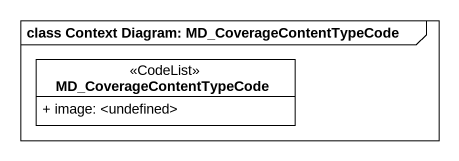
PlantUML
@startuml
mainframe class Context Diagram: MD_CoverageContentTypeCode
hide circle
hide empty members
skinparam classAttributeIconSize 0
class MD_CoverageContentTypeCode <<CodeList>> #FFFFFF {
  + image: <undefined>
}
@enduml
